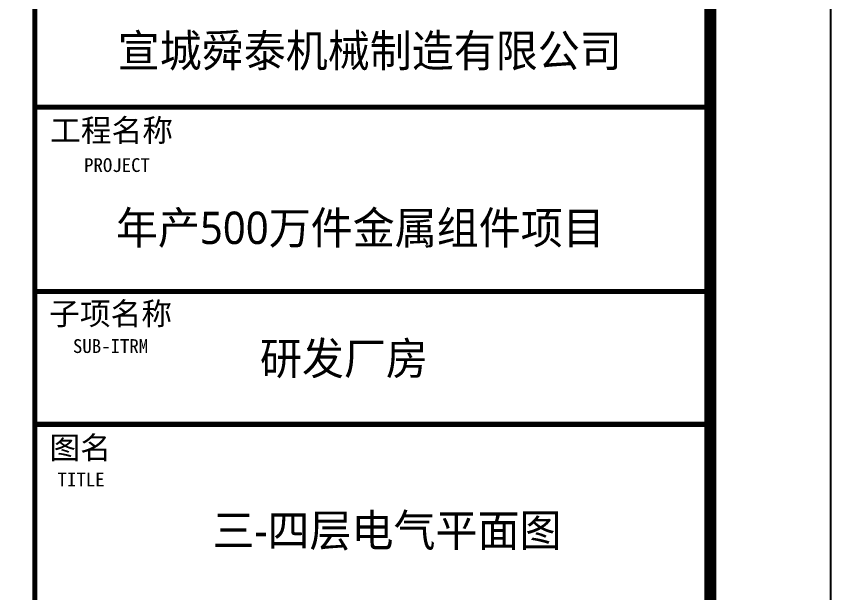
# Model space of a CAD drawing. Extents: x 343352 to 432452, y 769729 to 1078684.
# Drawn here: x 395989 to 402752, y 964352 to 969143 of the extents above; entities that cross this region are included whole.
import ezdxf

# ---------------------------------------------------------------- set-up
doc = ezdxf.new("R2010")
doc.units = 0
doc.header["$LTSCALE"] = 1000
doc.header["$MEASUREMENT"] = 0
for name, color, linetype in [('46', 7, 'Continuous'), ('PUB_TEXT', 7, 'Continuous'), ('PUB_TITLE', 4, 'Continuous')]:
    doc.layers.add(name, color=color, linetype=linetype)
doc.styles.add('-黑体', font='msyh.ttf', dxfattribs={"width": 0.8})
doc.styles.add('TQ', font='')
doc.styles.get('TQ').set_extended_font_data('SimSun')

msp = doc.modelspace()

# ---------------------------------------------------------------- linework, layer by layer
at = {"layer": 'PUB_TITLE'}
msp.add_lwpolyline([(343352.5, 947499.6), (402752.5, 947499.6), (402752.5, 989499.6), (343352.5, 989499.6)], close=True, dxfattribs=at)
at = {"layer": 'PUB_TITLE', "const_width": 100}
msp.add_lwpolyline([(345852.5, 948499.6), (401752.5, 948499.6), (401752.5, 988499.6), (345852.5, 988499.6)], close=True, dxfattribs=at)
at = {"layer": 'PUB_TITLE', "lineweight": 40, "const_width": 42.5}
for points in [[(396142.5, 988499.6), (396142.5, 948499.6)], [(396142.5, 968386.5), (401752.5, 968386.5)], [(396142.5, 966856.5), (401752.5, 966856.5)], [(396142.5, 965751.5), (401752.5, 965751.5)]]:
    msp.add_lwpolyline(points, dxfattribs=at)

# ---------------------------------------------------------------- texts
at = {"layer": '46', "linetype": 'Continuous', "style": '-黑体', "width": 0.95}
for s, height, p in [('宣城舜泰机械制造有限公司', 269.197, (396831.5, 968721.9)), ('年产500万件金属组件项目', 269.197, (396816.3, 967250.1)), ('研发厂房', 269.2, (398012.2, 966165.1)), ('三-四层电气平面图  ', 269.197, (397619.1, 964735.7))]:
    msp.add_text(s, height=height, dxfattribs=at).set_placement(p)
at = {"layer": 'PUB_TEXT', "attachment_point": 1, "style": 'TQ'}
for s, insert, char_height, width in [('工程名称', (396270.4, 968288.4), 187, 1111.8), ('PROJECT', (396552.5, 967963.5), 114.75, 2399.55), ('子项名称', (396262.3, 966765.3), 187, 1111.8), ('SUB-ITRM', (396459.9, 966459.5), 114.75, 2399.55), ('图名', (396265.3, 965650.6), 187, 1111.8), ('TITLE', (396332.1, 965351.1), 114.75, 2399.55)]:
    msp.add_mtext(s, dxfattribs=dict(at, insert=insert, char_height=char_height, width=width))

doc.saveas('drawing.dxf')
